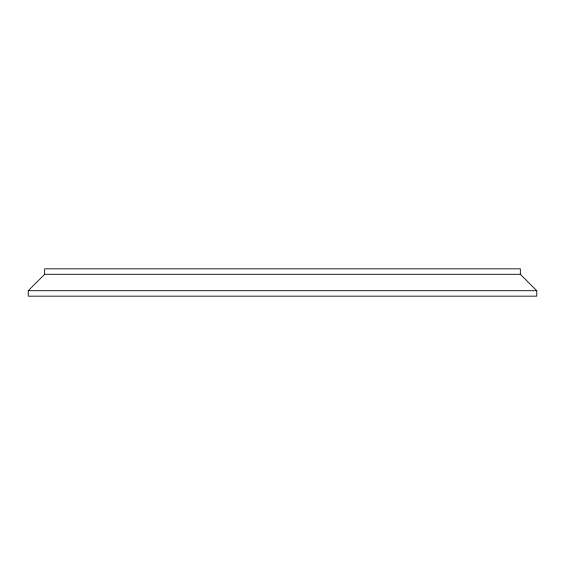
<?xml version="1.0" encoding="UTF-8"?>
<svg xmlns="http://www.w3.org/2000/svg" width="565" height="565" viewBox="0 0 565 565"><rect width="100%" height="100%" fill="white"/><g stroke="black" fill="none" stroke-linecap="round" stroke-linejoin="round"><path stroke-width="0.85" d="M28.25 290.7L44.656 274.3L520.344 274.3L536.75 290.7L536.75 296.166L28.25 296.166L28.25 290.7L536.75 290.7M520.344 274.3L520.344 268.834L44.656 268.834L44.656 274.3"/></g></svg>
